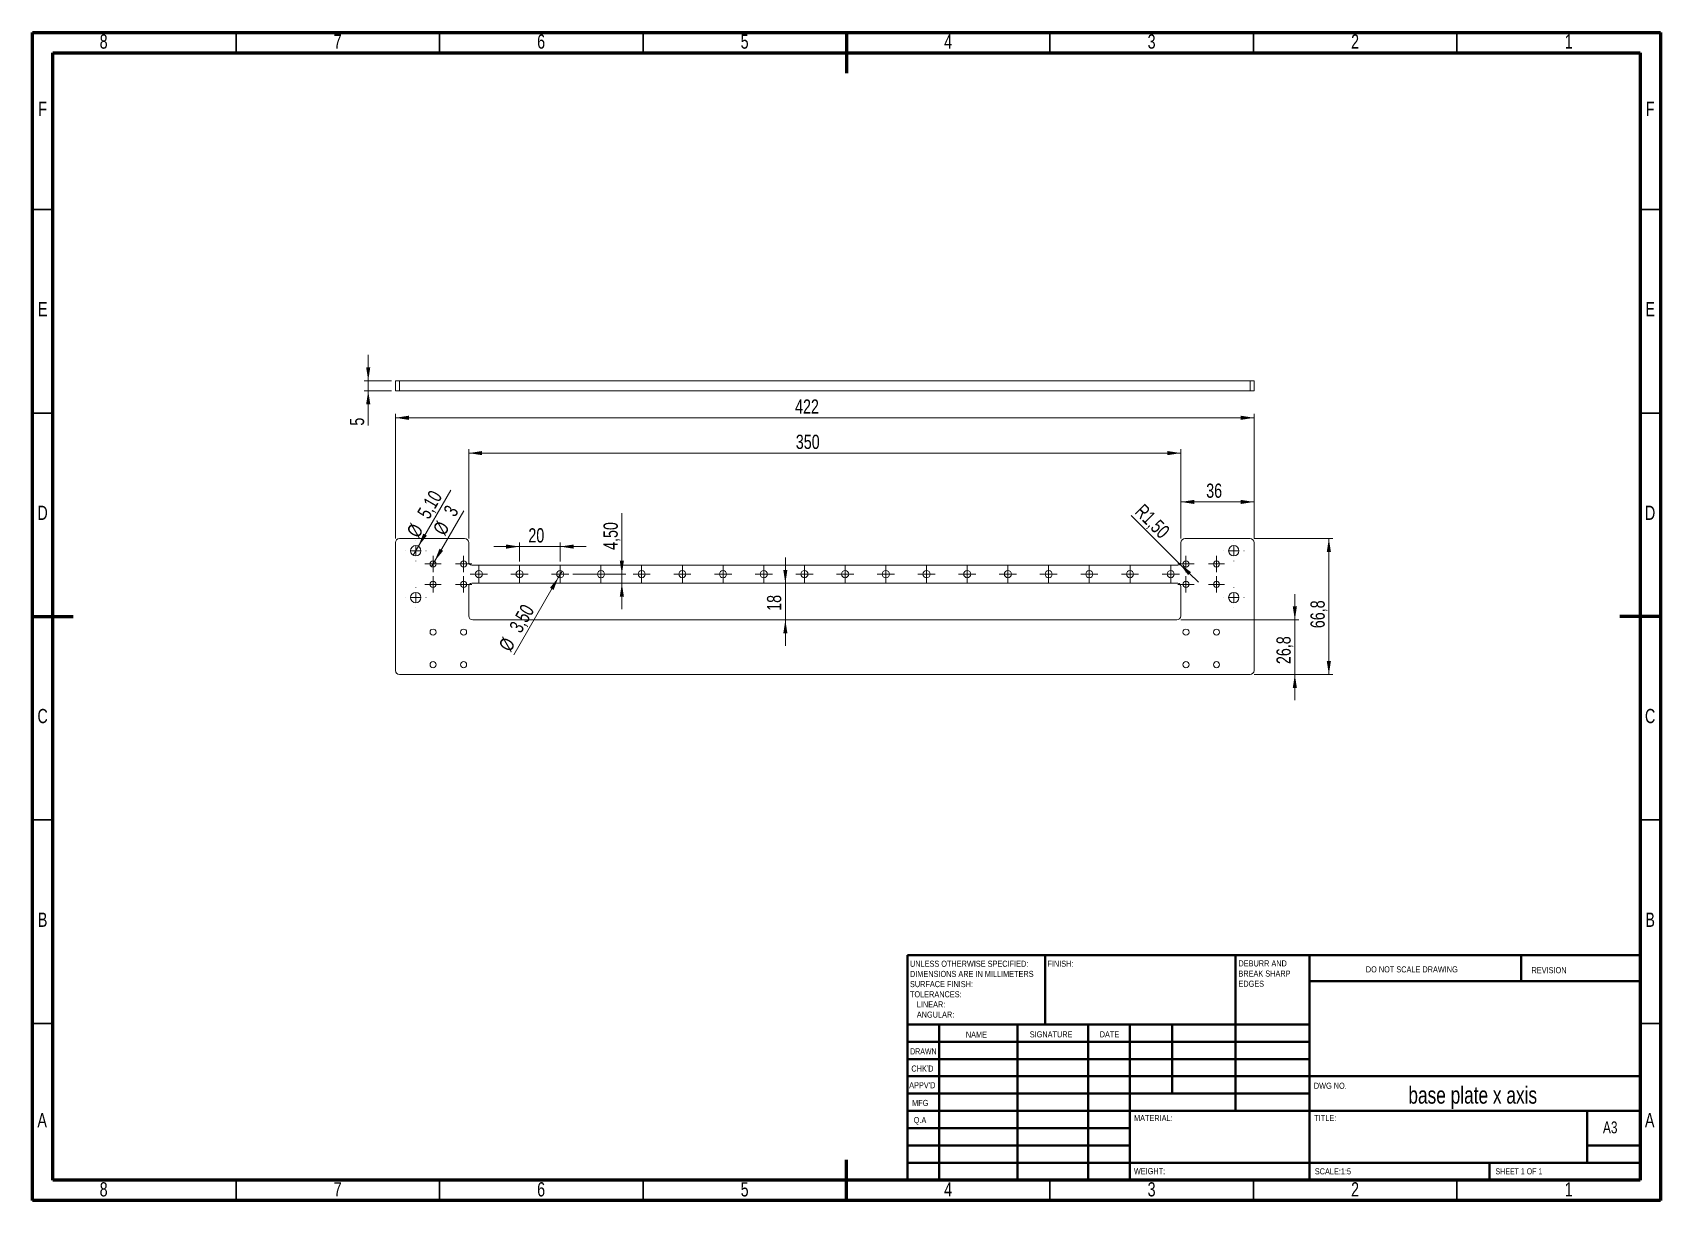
# Model space of a CAD drawing. Header units: millimetres. Extents: x 15 to 415, y 5 to 292.
import ezdxf

# ---------------------------------------------------------------- set-up
doc = ezdxf.new("R2010")
doc.units = ezdxf.units.MM
doc.styles.add('SLDTEXTSTYLE0', font='TXT', dxfattribs={"width": 0.75})
doc.styles.add('SLDTEXTSTYLE1', font='TXT', dxfattribs={"width": 0.686449})
doc.styles.add('SLDTEXTSTYLE2', font='TXT', dxfattribs={"width": 0.6875})
doc.dimstyles.new('SLDDIMSTYLE0', dxfattribs={"dimtxt": 3.5, "dimasz": 3.302, "dimexe": 0, "dimexo": 0.0625, "dimgap": 0.875, "dimtad": 1, "dimlfac": 2, "dimrnd": 1e-09, "dimzin": 12, "dimdsep": 46, "dimtxsty": 'SLDTEXTSTYLE0', "dimsah": 1, "dimcen": 0.09, "dimadec": 0, "dimazin": 3, "dimtfac": 1, "dimtofl": 0, "dimtmove": 0, "dimatfit": 3, "dimfxl": 1, "dimfrac": 2, "dimtolj": 1, "dimtzin": 12, "dimarcsym": 0})
doc.dimstyles.new('SLDDIMSTYLE1', dxfattribs={"dimtxt": 3.5, "dimasz": 3.302, "dimexe": 0, "dimexo": 0.0625, "dimgap": 0.875, "dimtad": 1, "dimlfac": 2, "dimrnd": 1e-09, "dimzin": 12, "dimdsep": 46, "dimtxsty": 'SLDTEXTSTYLE0', "dimsah": 1, "dimcen": 0.09, "dimadec": 0, "dimazin": 3, "dimtfac": 1, "dimtmove": 0, "dimatfit": 0, "dimfxl": 1, "dimfrac": 2, "dimtolj": 1, "dimtzin": 12, "dimarcsym": 0})
doc.dimstyles.new('SLDDIMSTYLE2', dxfattribs={"dimtxt": 3.5, "dimasz": 3.302, "dimexe": 0, "dimexo": 0.0625, "dimgap": 0.875, "dimtad": 1, "dimlfac": 2, "dimrnd": 1e-09, "dimzin": 12, "dimdsep": 46, "dimtxsty": 'SLDTEXTSTYLE0', "dimblk1": 'NONE', "dimsah": 1, "dimcen": 0, "dimadec": 0, "dimazin": 3, "dimtfac": 1, "dimtmove": 0, "dimatfit": 3, "dimldrblk": 'NONE', "dimfxl": 1, "dimfrac": 2, "dimtolj": 1, "dimtzin": 12, "dimarcsym": 0})
doc.dimstyles.new('SLDDIMSTYLE3', dxfattribs={"dimtxt": 3.5, "dimasz": 3.302, "dimexe": 0, "dimexo": 0.0625, "dimgap": 0.875, "dimtad": 1, "dimlfac": 2, "dimrnd": 1e-09, "dimzin": 12, "dimdsep": 46, "dimtxsty": 'SLDTEXTSTYLE0', "dimsah": 1, "dimcen": 0, "dimadec": 0, "dimazin": 3, "dimtfac": 1, "dimtofl": 0, "dimtmove": 1, "dimatfit": 3, "dimfxl": 1, "dimfrac": 2, "dimtolj": 1, "dimtzin": 12, "dimarcsym": 0})
doc.dimstyles.new('SLDDIMSTYLE4', dxfattribs={"dimtxt": 3.5, "dimasz": 3.302, "dimexe": 0, "dimexo": 0.0625, "dimgap": 0.875, "dimtad": 1, "dimdec": 1, "dimlfac": 2, "dimrnd": 1e-09, "dimzin": 12, "dimdsep": 46, "dimtxsty": 'SLDTEXTSTYLE0', "dimsah": 1, "dimcen": 0.09, "dimadec": 0, "dimazin": 3, "dimtfac": 1, "dimtofl": 0, "dimtmove": 0, "dimatfit": 3, "dimfxl": 1, "dimfrac": 2, "dimtolj": 1, "dimtzin": 12, "dimarcsym": 0})
doc.dimstyles.new('SLDDIMSTYLE5', dxfattribs={"dimtxt": 3.5, "dimasz": 3.302, "dimexe": 0, "dimexo": 0.0625, "dimgap": 0.875, "dimtad": 1, "dimdec": 1, "dimlfac": 2, "dimrnd": 1e-09, "dimzin": 12, "dimdsep": 46, "dimtxsty": 'SLDTEXTSTYLE0', "dimsah": 1, "dimcen": 0.09, "dimadec": 0, "dimazin": 3, "dimtfac": 1, "dimtmove": 0, "dimatfit": 0, "dimfxl": 1, "dimfrac": 2, "dimtolj": 1, "dimtzin": 12, "dimarcsym": 0})

# ---------------------------------------------------------------- blocks, each defined once
blk = doc.blocks.new('SW_NOTE_0')
at = {"color": 0, "linetype": 'Continuous', "lineweight": 0, "char_height": 1.5, "attachment_point": 1, "style": 'SLDTEXTSTYLE0'}
for s, insert in [('UNLESS OTHERWISE SPECIFIED:', (0, 1.93)), ('SURFACE FINISH:', (0, -3.07)), ('DIMENSIONS ARE IN MILLIMETERS', (0, -0.57)), ('TOLERANCES:', (0, -5.57)), ('ANGULAR:', (1.69, -10.57)), ('LINEAR:', (1.69, -8.07))]:
    blk.add_mtext(s, dxfattribs=dict(at, insert=insert))
blk = doc.blocks.new('SW_NOTE_1')
at = {"color": 0, "linetype": 'Continuous', "lineweight": 0, "char_height": 1.5, "attachment_point": 1, "style": 'SLDTEXTSTYLE0'}
for s, insert in [('DEBURR AND', (0, 1.93)), ('BREAK SHARP', (0, -0.57)), ('EDGES', (0, -3.07))]:
    blk.add_mtext(s, dxfattribs=dict(at, insert=insert))
blk = doc.blocks.new('_D')
at = {"color": 7, "linetype": 'Continuous', "lineweight": 0}
for p, q in [((104.16, 167.65), (104.16, 198.33)), ((104.16, 197.33), (315.16, 197.33)), ((315.16, 167.65), (315.16, 198.33))]:
    blk.add_line(p, q, dxfattribs=at)
for points in [[(104.16, 197.33), (107.47, 196.82), (107.47, 197.84)], [(315.16, 197.33), (311.86, 197.84), (311.86, 196.82)]]:
    blk.add_solid(points, dxfattribs=at)
at = {"color": 7, "linetype": 'Continuous', "lineweight": 0, "insert": (202.36, 201.84), "char_height": 3.5, "attachment_point": 1, "style": 'SLDTEXTSTYLE0'}
blk.add_mtext('422', dxfattribs=at)
blk = doc.blocks.new('_D_1')
at = {"color": 7, "linetype": 'Continuous', "lineweight": 0}
for p, q in [((122.16, 167.65), (122.16, 189.65)), ((122.16, 188.65), (297.16, 188.65)), ((297.16, 167.65), (297.16, 189.65))]:
    blk.add_line(p, q, dxfattribs=at)
for points in [[(122.16, 188.65), (125.47, 188.15), (125.47, 189.16)], [(297.16, 188.65), (293.86, 189.16), (293.86, 188.15)]]:
    blk.add_solid(points, dxfattribs=at)
at = {"color": 7, "linetype": 'Continuous', "lineweight": 0, "insert": (202.55, 193.17), "char_height": 3.5, "attachment_point": 1, "style": 'SLDTEXTSTYLE0'}
blk.add_mtext('350', dxfattribs=at)
blk = doc.blocks.new('_D_2')
at = {"color": 7, "linetype": 'Continuous', "lineweight": 0}
for p, q in [((134.66, 165.68), (128.31, 165.68)), ((134.66, 162.02), (134.66, 166.68)), ((134.66, 165.68), (144.66, 165.68)), ((144.66, 162.03), (144.66, 166.68)), ((144.66, 165.68), (151.01, 165.68))]:
    blk.add_line(p, q, dxfattribs=at)
for points in [[(134.66, 165.68), (131.36, 166.19), (131.36, 165.17)], [(144.66, 165.68), (147.97, 165.17), (147.97, 166.19)]]:
    blk.add_solid(points, dxfattribs=at)
at = {"color": 7, "linetype": 'Continuous', "lineweight": 0, "insert": (136.83, 170.19), "char_height": 3.5, "attachment_point": 1, "style": 'SLDTEXTSTYLE0'}
blk.add_mtext('20', dxfattribs=at)
blk = doc.blocks.new('_D_3')
at = {"color": 7, "linetype": 'Continuous', "lineweight": 0}
for p, q in [((159.8, 158.9), (159.8, 173.91)), ((147.79, 158.9), (160.8, 158.9)), ((159.8, 158.9), (159.8, 156.65)), ((159.8, 156.65), (159.8, 150.3))]:
    blk.add_line(p, q, dxfattribs=at)
for points in [[(159.8, 158.9), (160.31, 162.21), (159.29, 162.21)], [(159.8, 156.65), (159.29, 153.35), (160.31, 153.35)]]:
    blk.add_solid(points, dxfattribs=at)
at = {"color": 7, "linetype": 'Continuous', "lineweight": 0, "insert": (155.29, 164.86), "char_height": 3.5, "attachment_point": 1, "rotation": 90, "style": 'SLDTEXTSTYLE0'}
blk.add_mtext('4,50', dxfattribs=at)
blk = doc.blocks.new('_D_4')
at = {"color": 7, "linetype": 'Continuous', "lineweight": 0}
for q in [(117.75, 179.52), (108.53, 163.55)]:
    blk.add_line((109.8, 165.76), q, dxfattribs=at)
blk.add_solid([(109.8, 165.76), (111.89, 168.36), (111.01, 168.87)], dxfattribs=at)
at = {"color": 7, "linetype": 'Continuous', "lineweight": 0, "char_height": 3.5, "attachment_point": 1, "rotation": 60, "style": 'SLDTEXTSTYLE0'}
for s, insert in [('5,10', (109.35, 173.92)), ('%%c', (106.76, 169.32))]:
    blk.add_mtext(s, dxfattribs=dict(at, insert=insert))
blk = doc.blocks.new('_NONE')
blk = doc.blocks.new('_D_5')
at = {"color": 7, "linetype": 'Continuous', "lineweight": 0}
for q in [(120.97, 174.5), (113.04, 160.76)]:
    blk.add_line((113.79, 162.05), q, dxfattribs=at)
blk.add_solid([(113.79, 162.05), (115.88, 164.66), (115, 165.17)], dxfattribs=at)
at = {"color": 7, "linetype": 'Continuous', "lineweight": 0, "char_height": 3.5, "attachment_point": 1, "rotation": 60, "style": 'SLDTEXTSTYLE0'}
for s, insert in [('%%c', (113.2, 169.9)), ('3', (115.8, 174.5))]:
    blk.add_mtext(s, dxfattribs=dict(at, insert=insert))
blk = doc.blocks.new('_D_6')
at = {"color": 7, "linetype": 'Continuous', "lineweight": 0}
for q in [(133.23, 139.11), (145.1, 159.66)]:
    blk.add_line((144.23, 158.15), q, dxfattribs=at)
blk.add_solid([(144.23, 158.15), (142.14, 155.54), (143.02, 155.03)], dxfattribs=at)
at = {"color": 7, "linetype": 'Continuous', "lineweight": 0, "char_height": 3.5, "attachment_point": 1, "rotation": 60, "style": 'SLDTEXTSTYLE0'}
for s, insert in [('3,50', (131.96, 145.94)), ('%%c', (129.36, 141.34))]:
    blk.add_mtext(s, dxfattribs=dict(at, insert=insert))
blk = doc.blocks.new('_D_7')
at = {"color": 7, "linetype": 'Continuous', "lineweight": 0}
for q in [(284.91, 173.28), (301.46, 156.91)]:
    blk.add_line((296.94, 161.37), q, dxfattribs=at)
blk.add_solid([(296.94, 161.37), (298.93, 158.69), (299.65, 159.41)], dxfattribs=at)
at = {"color": 7, "linetype": 'Continuous', "lineweight": 0, "insert": (288.1, 176.47), "char_height": 3.5, "attachment_point": 1, "rotation": 315, "style": 'SLDTEXTSTYLE0'}
blk.add_mtext('R1,50', dxfattribs=at)
blk = doc.blocks.new('_D_8')
at = {"color": 7, "linetype": 'Continuous', "lineweight": 0}
for p, q in [((297.16, 167.65), (297.16, 177.65)), ((297.16, 176.65), (315.16, 176.65)), ((315.16, 167.65), (315.16, 177.65))]:
    blk.add_line(p, q, dxfattribs=at)
for points in [[(297.16, 176.65), (300.47, 176.15), (300.47, 177.16)], [(315.16, 176.65), (311.86, 177.16), (311.86, 176.15)]]:
    blk.add_solid(points, dxfattribs=at)
at = {"color": 7, "linetype": 'Continuous', "lineweight": 0, "insert": (303.39, 181.17), "char_height": 3.5, "attachment_point": 1, "style": 'SLDTEXTSTYLE0'}
blk.add_mtext('36', dxfattribs=at)
blk = doc.blocks.new('_D_9')
at = {"color": 7, "linetype": 'Continuous', "lineweight": 0}
for p, q in [((315.16, 167.65), (334.52, 167.65)), ((333.52, 167.65), (333.52, 134.25)), ((315.16, 134.25), (334.52, 134.25))]:
    blk.add_line(p, q, dxfattribs=at)
for points in [[(333.52, 167.65), (333.01, 164.35), (334.03, 164.35)], [(333.52, 134.25), (334.03, 137.55), (333.01, 137.55)]]:
    blk.add_solid(points, dxfattribs=at)
at = {"color": 7, "linetype": 'Continuous', "lineweight": 0, "insert": (329.01, 145.63), "char_height": 3.5, "attachment_point": 1, "rotation": 90, "style": 'SLDTEXTSTYLE0'}
blk.add_mtext('66,8', dxfattribs=at)
blk = doc.blocks.new('_D_10')
at = {"color": 7, "linetype": 'Continuous', "lineweight": 0}
for p, q in [((325.16, 147.65), (325.16, 154)), ((297.15, 147.65), (326.16, 147.65)), ((325.16, 147.65), (325.16, 134.25)), ((315.16, 134.25), (326.16, 134.25)), ((325.16, 134.25), (325.16, 127.9))]:
    blk.add_line(p, q, dxfattribs=at)
for points in [[(325.16, 147.65), (325.67, 150.96), (324.66, 150.96)], [(325.16, 134.25), (324.66, 130.95), (325.67, 130.95)]]:
    blk.add_solid(points, dxfattribs=at)
at = {"color": 7, "linetype": 'Continuous', "lineweight": 0, "insert": (320.65, 136.81), "char_height": 3.5, "attachment_point": 1, "rotation": 90, "style": 'SLDTEXTSTYLE0'}
blk.add_mtext('26,8', dxfattribs=at)
blk = doc.blocks.new('_D_11')
at = {"color": 7, "linetype": 'Continuous', "lineweight": 0}
for p, q in [((199.98, 156.65), (199.98, 163)), ((199.98, 156.65), (199.98, 147.65)), ((199.98, 147.65), (199.98, 141.3))]:
    blk.add_line(p, q, dxfattribs=at)
for points in [[(199.98, 156.65), (200.48, 159.96), (199.47, 159.96)], [(199.98, 147.65), (199.47, 144.35), (200.48, 144.35)]]:
    blk.add_solid(points, dxfattribs=at)
at = {"color": 7, "linetype": 'Continuous', "lineweight": 0, "insert": (195.46, 149.9), "char_height": 3.5, "attachment_point": 1, "rotation": 90, "style": 'SLDTEXTSTYLE0'}
blk.add_mtext('18', dxfattribs=at)
blk = doc.blocks.new('SW_CENTERMARKSYMBOL_0')
at = {"color": 0, "linetype": 'Continuous', "lineweight": 0}
for p, q in [((-2.5, 0), (-2.525, 0)), ((0, 0), (-1.25, 0)), ((0, 2.5), (0, 2.525)), ((0, 0), (0, 1.25)), ((0, 0), (0, -1.25)), ((0, 0), (1.25, 0)), ((2.5, 0), (2.525, 0)), ((0, -2.5), (0, -2.525))]:
    blk.add_line(p, q, dxfattribs=at)
blk = doc.blocks.new('SW_CENTERMARKSYMBOL_1')
at = {"color": 0, "linetype": 'Continuous', "lineweight": 0}
for p, q in [((-2.5, 0), (-2.525, 0)), ((0, 0), (-1.25, 0)), ((0, 2.5), (0, 2.525)), ((0, 0), (0, 1.25)), ((0, 0), (0, -1.25)), ((0, 0), (1.25, 0)), ((2.5, 0), (2.525, 0)), ((0, -2.5), (0, -2.525))]:
    blk.add_line(p, q, dxfattribs=at)
blk = doc.blocks.new('SW_CENTERMARKSYMBOL_2')
at = {"color": 0, "linetype": 'Continuous', "lineweight": 0}
for p, q in [((-1.25, 0), (-2.125, 0)), ((0, 0), (-1.25, 0)), ((0, 1.25), (0, 2.125)), ((0, 0), (0, 1.25)), ((0, 0), (0, -1.25)), ((0, 0), (1.25, 0)), ((1.25, 0), (2.125, 0)), ((0, -1.25), (0, -2.125))]:
    blk.add_line(p, q, dxfattribs=at)
blk = doc.blocks.new('SW_CENTERMARKSYMBOL_3')
at = {"color": 0, "linetype": 'Continuous', "lineweight": 0}
for p, q in [((-1.25, 0), (-2.12, 0)), ((0, 0), (-1.25, 0)), ((0, 1.25), (0, 2.12)), ((0, 0), (0, 1.25)), ((0, 0), (0, -1.25)), ((0, 0), (1.25, 0)), ((1.25, 0), (2.12, 0)), ((0, -1.25), (0, -2.12))]:
    blk.add_line(p, q, dxfattribs=at)
blk = doc.blocks.new('SW_CENTERMARKSYMBOL_4')
at = {"color": 0, "linetype": 'Continuous', "lineweight": 0}
for p, q in [((-1.25, 0), (-2, 0)), ((0, 0), (-1.25, 0)), ((0, 1.25), (0, 2)), ((0, 0), (0, 1.25)), ((0, 0), (0, -1.25)), ((0, 0), (1.25, 0)), ((1.25, 0), (2, 0)), ((0, -1.25), (0, -2))]:
    blk.add_line(p, q, dxfattribs=at)
blk = doc.blocks.new('SW_CENTERMARKSYMBOL_5')
at = {"color": 0, "linetype": 'Continuous', "lineweight": 0}
for p, q in [((-1.25, 0), (-2, 0)), ((0, 0), (-1.25, 0)), ((0, 1.25), (0, 2)), ((0, 0), (0, 1.25)), ((0, 0), (0, -1.25)), ((0, 0), (1.25, 0)), ((1.25, 0), (2, 0)), ((0, -1.25), (0, -2))]:
    blk.add_line(p, q, dxfattribs=at)
blk = doc.blocks.new('SW_CENTERMARKSYMBOL_6')
at = {"color": 0, "linetype": 'Continuous', "lineweight": 0}
for p, q in [((-1.25, 0), (-2, 0)), ((0, 0), (-1.25, 0)), ((0, 1.25), (0, 2)), ((0, 0), (0, 1.25)), ((0, 0), (0, -1.25)), ((0, 0), (1.25, 0)), ((1.25, 0), (2, 0)), ((0, -1.25), (0, -2))]:
    blk.add_line(p, q, dxfattribs=at)
blk = doc.blocks.new('SW_CENTERMARKSYMBOL_7')
at = {"color": 0, "linetype": 'Continuous', "lineweight": 0}
for p, q in [((-1.25, 0), (-2, 0)), ((0, 0), (-1.25, 0)), ((0, 1.25), (0, 2)), ((0, 0), (0, 1.25)), ((0, 0), (0, -1.25)), ((0, 0), (1.25, 0)), ((1.25, 0), (2, 0)), ((0, -1.25), (0, -2))]:
    blk.add_line(p, q, dxfattribs=at)
blk = doc.blocks.new('SW_CENTERMARKSYMBOL_8')
at = {"color": 0, "linetype": 'Continuous', "lineweight": 0}
for p, q in [((-1.25, 0), (-2.12, 0)), ((0, 0), (-1.25, 0)), ((0, 1.25), (0, 2.12)), ((0, 0), (0, 1.25)), ((0, 0), (0, -1.25)), ((0, 0), (1.25, 0)), ((1.25, 0), (2.12, 0)), ((0, -1.25), (0, -2.12))]:
    blk.add_line(p, q, dxfattribs=at)
blk = doc.blocks.new('SW_CENTERMARKSYMBOL_9')
at = {"color": 0, "linetype": 'Continuous', "lineweight": 0}
for p, q in [((-1.25, 0), (-2.125, 0)), ((0, 0), (-1.25, 0)), ((0, 1.25), (0, 2.125)), ((0, 0), (0, 1.25)), ((0, 0), (0, -1.25)), ((0, 0), (1.25, 0)), ((1.25, 0), (2.125, 0)), ((0, -1.25), (0, -2.125))]:
    blk.add_line(p, q, dxfattribs=at)
blk = doc.blocks.new('SW_CENTERMARKSYMBOL_10')
at = {"color": 0, "linetype": 'Continuous', "lineweight": 0}
for p, q in [((-1.25, 0), (-2.12, 0)), ((0, 0), (-1.25, 0)), ((0, 1.25), (0, 2.12)), ((0, 0), (0, 1.25)), ((0, 0), (0, -1.25)), ((0, 0), (1.25, 0)), ((1.25, 0), (2.12, 0)), ((0, -1.25), (0, -2.12))]:
    blk.add_line(p, q, dxfattribs=at)
blk = doc.blocks.new('SW_CENTERMARKSYMBOL_11')
at = {"color": 0, "linetype": 'Continuous', "lineweight": 0}
for p, q in [((-1.25, 0), (-2.125, 0)), ((0, 0), (-1.25, 0)), ((0, 1.25), (0, 2.125)), ((0, 0), (0, 1.25)), ((0, 0), (0, -1.25)), ((0, 0), (1.25, 0)), ((1.25, 0), (2.125, 0)), ((0, -1.25), (0, -2.125))]:
    blk.add_line(p, q, dxfattribs=at)
blk = doc.blocks.new('SW_CENTERMARKSYMBOL_12')
at = {"color": 0, "linetype": 'Continuous', "lineweight": 0}
for p, q in [((-1.25, 0), (-2.125, 0)), ((0, 0), (-1.25, 0)), ((0, 1.25), (0, 2.125)), ((0, 0), (0, 1.25)), ((0, 0), (0, -1.25)), ((0, 0), (1.25, 0)), ((1.25, 0), (2.125, 0)), ((0, -1.25), (0, -2.125))]:
    blk.add_line(p, q, dxfattribs=at)
blk = doc.blocks.new('SW_CENTERMARKSYMBOL_13')
at = {"color": 0, "linetype": 'Continuous', "lineweight": 0}
for p, q in [((-1.25, 0), (-2.12, 0)), ((0, 0), (-1.25, 0)), ((0, 1.25), (0, 2.12)), ((0, 0), (0, 1.25)), ((0, 0), (0, -1.25)), ((0, 0), (1.25, 0)), ((1.25, 0), (2.12, 0)), ((0, -1.25), (0, -2.12))]:
    blk.add_line(p, q, dxfattribs=at)
blk = doc.blocks.new('SW_CENTERMARKSYMBOL_14')
at = {"color": 0, "linetype": 'Continuous', "lineweight": 0}
for p, q in [((-1.25, 0), (-2.12, 0)), ((0, 0), (-1.25, 0)), ((0, 1.25), (0, 2.12)), ((0, 0), (0, 1.25)), ((0, 0), (0, -1.25)), ((0, 0), (1.25, 0)), ((1.25, 0), (2.12, 0)), ((0, -1.25), (0, -2.12))]:
    blk.add_line(p, q, dxfattribs=at)
blk = doc.blocks.new('SW_CENTERMARKSYMBOL_15')
at = {"color": 0, "linetype": 'Continuous', "lineweight": 0}
for p, q in [((-2.5, 0), (-2.525, 0)), ((0, 0), (-1.25, 0)), ((0, 2.5), (0, 2.525)), ((0, 0), (0, 1.25)), ((0, 0), (0, -1.25)), ((0, 0), (1.25, 0)), ((2.5, 0), (2.525, 0)), ((0, -2.5), (0, -2.525))]:
    blk.add_line(p, q, dxfattribs=at)
blk = doc.blocks.new('SW_CENTERMARKSYMBOL_16')
at = {"color": 0, "linetype": 'Continuous', "lineweight": 0}
for p, q in [((-2.5, 0), (-2.525, 0)), ((0, 0), (-1.25, 0)), ((0, 2.5), (0, 2.525)), ((0, 0), (0, 1.25)), ((0, 0), (0, -1.25)), ((0, 0), (1.25, 0)), ((2.5, 0), (2.525, 0)), ((0, -2.5), (0, -2.525))]:
    blk.add_line(p, q, dxfattribs=at)
blk = doc.blocks.new('SW_CENTERMARKSYMBOL_17')
at = {"color": 0, "linetype": 'Continuous', "lineweight": 0}
for p, q in [((-1.25, 0), (-2.125, 0)), ((0, 0), (-1.25, 0)), ((0, 1.25), (0, 2.125)), ((0, 0), (0, 1.25)), ((0, 0), (0, -1.25)), ((0, 0), (1.25, 0)), ((1.25, 0), (2.125, 0)), ((0, -1.25), (0, -2.125))]:
    blk.add_line(p, q, dxfattribs=at)
blk = doc.blocks.new('SW_CENTERMARKSYMBOL_18')
at = {"color": 0, "linetype": 'Continuous', "lineweight": 0}
for p, q in [((-1.25, 0), (-2.12, 0)), ((0, 0), (-1.25, 0)), ((0, 1.25), (0, 2.12)), ((0, 0), (0, 1.25)), ((0, 0), (0, -1.25)), ((0, 0), (1.25, 0)), ((1.25, 0), (2.12, 0)), ((0, -1.25), (0, -2.12))]:
    blk.add_line(p, q, dxfattribs=at)
blk = doc.blocks.new('SW_CENTERMARKSYMBOL_19')
at = {"color": 0, "linetype": 'Continuous', "lineweight": 0}
for p, q in [((-1.25, 0), (-2, 0)), ((0, 0), (-1.25, 0)), ((0, 1.25), (0, 2)), ((0, 0), (0, 1.25)), ((0, 0), (0, -1.25)), ((0, 0), (1.25, 0)), ((1.25, 0), (2, 0)), ((0, -1.25), (0, -2))]:
    blk.add_line(p, q, dxfattribs=at)
blk = doc.blocks.new('SW_CENTERMARKSYMBOL_20')
at = {"color": 0, "linetype": 'Continuous', "lineweight": 0}
for p, q in [((-1.25, 0), (-2, 0)), ((0, 0), (-1.25, 0)), ((0, 1.25), (0, 2)), ((0, 0), (0, 1.25)), ((0, 0), (0, -1.25)), ((0, 0), (1.25, 0)), ((1.25, 0), (2, 0)), ((0, -1.25), (0, -2))]:
    blk.add_line(p, q, dxfattribs=at)
blk = doc.blocks.new('SW_CENTERMARKSYMBOL_21')
at = {"color": 0, "linetype": 'Continuous', "lineweight": 0}
for p, q in [((-1.25, 0), (-2, 0)), ((0, 0), (-1.25, 0)), ((0, 1.25), (0, 2)), ((0, 0), (0, 1.25)), ((0, 0), (0, -1.25)), ((0, 0), (1.25, 0)), ((1.25, 0), (2, 0)), ((0, -1.25), (0, -2))]:
    blk.add_line(p, q, dxfattribs=at)
blk = doc.blocks.new('SW_CENTERMARKSYMBOL_22')
at = {"color": 0, "linetype": 'Continuous', "lineweight": 0}
for p, q in [((-1.25, 0), (-2, 0)), ((0, 0), (-1.25, 0)), ((0, 1.25), (0, 2)), ((0, 0), (0, 1.25)), ((0, 0), (0, -1.25)), ((0, 0), (1.25, 0)), ((1.25, 0), (2, 0)), ((0, -1.25), (0, -2))]:
    blk.add_line(p, q, dxfattribs=at)
blk = doc.blocks.new('SW_CENTERMARKSYMBOL_23')
at = {"color": 0, "linetype": 'Continuous', "lineweight": 0}
for p, q in [((-1.25, 0), (-2.12, 0)), ((0, 0), (-1.25, 0)), ((0, 1.25), (0, 2.12)), ((0, 0), (0, 1.25)), ((0, 0), (0, -1.25)), ((0, 0), (1.25, 0)), ((1.25, 0), (2.12, 0)), ((0, -1.25), (0, -2.12))]:
    blk.add_line(p, q, dxfattribs=at)
blk = doc.blocks.new('SW_CENTERMARKSYMBOL_24')
at = {"color": 0, "linetype": 'Continuous', "lineweight": 0}
for p, q in [((-1.25, 0), (-2.125, 0)), ((0, 0), (-1.25, 0)), ((0, 1.25), (0, 2.125)), ((0, 0), (0, 1.25)), ((0, 0), (0, -1.25)), ((0, 0), (1.25, 0)), ((1.25, 0), (2.125, 0)), ((0, -1.25), (0, -2.125))]:
    blk.add_line(p, q, dxfattribs=at)
blk = doc.blocks.new('SW_CENTERMARKSYMBOL_25')
at = {"color": 0, "linetype": 'Continuous', "lineweight": 0}
for p, q in [((-1.25, 0), (-2.12, 0)), ((0, 0), (-1.25, 0)), ((0, 1.25), (0, 2.12)), ((0, 0), (0, 1.25)), ((0, 0), (0, -1.25)), ((0, 0), (1.25, 0)), ((1.25, 0), (2.12, 0)), ((0, -1.25), (0, -2.12))]:
    blk.add_line(p, q, dxfattribs=at)
blk = doc.blocks.new('SW_CENTERMARKSYMBOL_26')
at = {"color": 0, "linetype": 'Continuous', "lineweight": 0}
for p, q in [((-1.25, 0), (-2.125, 0)), ((0, 0), (-1.25, 0)), ((0, 1.25), (0, 2.125)), ((0, 0), (0, 1.25)), ((0, 0), (0, -1.25)), ((0, 0), (1.25, 0)), ((1.25, 0), (2.125, 0)), ((0, -1.25), (0, -2.125))]:
    blk.add_line(p, q, dxfattribs=at)
blk = doc.blocks.new('SW_CENTERMARKSYMBOL_27')
at = {"color": 0, "linetype": 'Continuous', "lineweight": 0}
for p, q in [((-1.25, 0), (-2.125, 0)), ((0, 0), (-1.25, 0)), ((0, 1.25), (0, 2.125)), ((0, 0), (0, 1.25)), ((0, 0), (0, -1.25)), ((0, 0), (1.25, 0)), ((1.25, 0), (2.125, 0)), ((0, -1.25), (0, -2.125))]:
    blk.add_line(p, q, dxfattribs=at)
blk = doc.blocks.new('SW_CENTERMARKSYMBOL_28')
at = {"color": 0, "linetype": 'Continuous', "lineweight": 0}
for p, q in [((-1.25, 0), (-2.12, 0)), ((0, 0), (-1.25, 0)), ((0, 1.25), (0, 2.12)), ((0, 0), (0, 1.25)), ((0, 0), (0, -1.25)), ((0, 0), (1.25, 0)), ((1.25, 0), (2.12, 0)), ((0, -1.25), (0, -2.12))]:
    blk.add_line(p, q, dxfattribs=at)
blk = doc.blocks.new('SW_CENTERMARKSYMBOL_29')
at = {"color": 0, "linetype": 'Continuous', "lineweight": 0}
for p, q in [((-1.25, 0), (-2.12, 0)), ((0, 0), (-1.25, 0)), ((0, 1.25), (0, 2.12)), ((0, 0), (0, 1.25)), ((0, 0), (0, -1.25)), ((0, 0), (1.25, 0)), ((1.25, 0), (2.12, 0)), ((0, -1.25), (0, -2.12))]:
    blk.add_line(p, q, dxfattribs=at)
blk = doc.blocks.new('_D_12')
at = {"color": 7, "linetype": 'Continuous', "lineweight": 0}
for p, q in [((97.48, 206.45), (97.48, 212.8)), ((103.16, 206.45), (96.48, 206.45)), ((97.48, 203.95), (97.48, 206.45)), ((103.16, 203.95), (96.48, 203.95)), ((97.48, 203.95), (97.48, 195.4))]:
    blk.add_line(p, q, dxfattribs=at)
for points in [[(97.48, 206.45), (97.99, 209.75), (96.97, 209.75)], [(97.48, 203.95), (96.97, 200.64), (97.99, 200.64)]]:
    blk.add_solid(points, dxfattribs=at)
at = {"color": 7, "linetype": 'Continuous', "lineweight": 0, "insert": (92.97, 195.4), "char_height": 3.5, "attachment_point": 1, "rotation": 90, "style": 'SLDTEXTSTYLE0'}
blk.add_mtext('5', dxfattribs=at)

msp = doc.modelspace()

# ---------------------------------------------------------------- linework, layer by layer
at = {"color": 7, "linetype": 'Continuous', "lineweight": 60}
for p, q in [((15, 292), (415, 292)), ((15, 5), (15, 292)), ((215, 292), (215, 282)), ((415, 292), (415, 5)), ((20, 287), (410, 287)), ((20, 10), (20, 287)), ((410, 287), (410, 10)), ((15, 148.5), (25, 148.5)), ((415, 148.5), (405, 148.5)), ((410, 65.25), (410, 10)), ((215, 5), (215, 15)), ((410, 10), (20, 10)), ((410, 10), (222.8, 10)), ((415, 5), (15, 5))]:
    msp.add_line(p, q, dxfattribs=at)
at = {"color": 7, "linetype": 'Continuous', "lineweight": 30}
for p, q in [((65, 292), (65, 287)), ((115, 292), (115, 287)), ((165, 292), (165, 287)), ((265, 292), (265, 287)), ((315, 292), (315, 287)), ((365, 292), (365, 287)), ((15, 248.5), (20, 248.5)), ((415, 248.5), (410, 248.5)), ((15, 198.5), (20, 198.5)), ((415, 198.5), (410, 198.5)), ((15, 98.5), (20, 98.5)), ((415, 98.5), (410, 98.5)), ((15, 48.5), (20, 48.5)), ((415, 48.5), (410, 48.5)), ((65, 5), (65, 10)), ((115, 5), (115, 10)), ((165, 5), (165, 10)), ((265, 5), (265, 10)), ((315, 5), (315, 10)), ((365, 5), (365, 10))]:
    msp.add_line(p, q, dxfattribs=at)
at = {"color": 7, "linetype": 'Continuous', "lineweight": 15}
for p, q in [((104.1645, 203.9464), (104.1645, 206.4464)), ((104.1645, 206.4464), (105.1645, 206.4464)), ((105.1645, 206.4464), (105.1645, 203.9464)), ((314.1645, 206.4464), (105.1645, 206.4464)), ((314.1645, 203.9464), (314.1645, 206.4464)), ((314.1645, 206.4464), (315.1645, 206.4464)), ((315.1645, 206.4464), (315.1645, 203.9464)), ((105.1645, 203.9464), (104.1645, 203.9464)), ((314.1645, 203.9464), (105.1645, 203.9464)), ((315.1645, 203.9464), (314.1645, 203.9464)), ((104.1645, 166.6547), (104.1645, 135.2481)), ((121.1645, 167.6547), (105.1645, 167.6547)), ((122.1645, 161.9047), (122.1645, 166.6547)), ((297.1645, 161.9047), (297.1645, 166.6547)), ((298.1645, 167.6547), (314.1645, 167.6547)), ((315.1645, 166.6547), (315.1645, 135.2481)), ((122.9145, 161.1547), (296.4145, 161.1547)), ((296.4145, 156.6547), (122.9145, 156.6547)), ((122.1645, 150.1547), (122.1645, 155.9047)), ((297.1645, 150.1547), (297.1645, 155.9047)), ((122.1645, 150.1547), (122.1817, 148.6433)), ((297.1474, 148.6433), (297.1645, 150.1547)), ((123.1816, 147.6547), (296.1474, 147.6547)), ((314.1645, 134.2481), (105.1645, 134.2481))]:
    msp.add_line(p, q, dxfattribs=at)
at = {"color": 7, "linetype": 'Continuous', "lineweight": 40}
for p, q in [((230, 65.25), (410, 65.25)), ((230, 65.25), (230, 10)), ((263.8, 48.25), (263.8, 65.25)), ((310.6, 65.25), (310.6, 27)), ((328.8, 65.25), (328.8, 10)), ((380.8, 58.875), (380.8, 65.25)), ((410, 58.875), (328.8, 58.875)), ((328.8, 48.25), (230, 48.25)), ((237.8, 48.25), (237.8, 10)), ((256.991, 48.25), (256.991, 10)), ((274.3989, 48.25), (274.3989, 10)), ((284.6, 10), (284.6, 48.25)), ((295, 31.25), (295, 48.25)), ((328.8, 44), (230, 44)), ((328.8, 39.75), (230, 39.75)), ((410, 35.5), (230, 35.5)), ((328.8, 31.25), (230, 31.25)), ((284.6, 27), (230, 27)), ((284.6, 27), (410, 27)), ((397, 14.25), (397, 27)), ((284.6, 22.7499), (230, 22.7499)), ((284.6, 18.5), (230, 18.5)), ((410, 18.5), (397, 18.5)), ((230, 14.25), (410, 14.25)), ((373, 10), (373, 14.25))]:
    msp.add_line(p, q, dxfattribs=at)
at = {"color": 7, "linetype": 'Continuous', "lineweight": 15}
for centre, radius in [((109.1645, 164.6547), 1.275), ((310.1645, 164.6547), 1.275), ((113.4145, 161.4047), 0.75), ((120.9145, 161.4047), 0.75), ((298.4145, 161.4047), 0.75), ((305.9145, 161.4047), 0.75), ((113.4145, 156.4047), 0.75), ((120.9145, 156.4047), 0.75), ((124.6645, 158.9047), 0.8699), ((134.6645, 158.9047), 0.8699), ((144.6645, 158.9047), 0.875), ((154.6645, 158.9047), 0.875), ((164.6645, 158.9047), 0.8699), ((174.6645, 158.9047), 0.8699), ((184.6645, 158.9047), 0.875), ((194.6645, 158.9047), 0.875), ((204.6645, 158.9047), 0.8699), ((214.6645, 158.9047), 0.8699), ((224.6645, 158.9047), 0.875), ((234.6645, 158.9047), 0.875), ((244.6645, 158.9047), 0.8699), ((254.6645, 158.9047), 0.8699), ((264.6645, 158.9047), 0.875), ((274.6645, 158.9047), 0.875), ((284.6645, 158.9047), 0.8699), ((294.6645, 158.9047), 0.8699), ((298.4145, 156.4047), 0.75), ((305.9145, 156.4047), 0.75), ((109.1645, 153.1547), 1.275), ((310.1645, 153.1547), 1.275), ((113.4145, 144.6547), 0.75), ((120.9145, 144.6547), 0.75), ((298.4145, 144.6547), 0.75), ((305.9145, 144.6547), 0.75), ((113.4145, 136.6547), 0.75), ((120.9145, 136.6547), 0.75), ((298.4145, 136.6547), 0.75), ((305.9145, 136.6547), 0.75)]:
    msp.add_circle(centre, radius, dxfattribs=at)
for centre, radius, start, end in [((105.1645, 166.6547), 1, 90, 180), ((121.1645, 166.6547), 1, 0, 90), ((298.1645, 166.6547), 1, 90, 180), ((314.1645, 166.6547), 1, 0, 90), ((122.9145, 161.9047), 0.75, 180, 270), ((296.4145, 161.9047), 0.75, 270, 0), ((122.9145, 155.9047), 0.75, 90, 180), ((296.4145, 155.9047), 0.75, 0, 90), ((123.1816, 148.6547), 1, 180.649953, 270), ((296.1474, 148.6547), 1, 270, 359.350047), ((105.1645, 135.2481), 1, 180, 270), ((314.1645, 135.2481), 1, 270, 0)]:
    msp.add_arc(centre, radius, start, end, dxfattribs=at)

# ---------------------------------------------------------------- block references
at = {"color": 7, "linetype": 'Continuous', "lineweight": 0}
for name, p in [('SW_CENTERMARKSYMBOL_16', (109.1645, 164.6547)), ('SW_CENTERMARKSYMBOL_1', (310.1645, 164.6547)), ('SW_CENTERMARKSYMBOL_20', (113.4145, 161.4047)), ('SW_CENTERMARKSYMBOL_21', (120.9145, 161.4047)), ('SW_CENTERMARKSYMBOL_29', (124.6645, 158.9047)), ('SW_CENTERMARKSYMBOL_25', (134.6645, 158.9047)), ('SW_CENTERMARKSYMBOL_26', (144.6645, 158.9047)), ('SW_CENTERMARKSYMBOL_27', (154.6645, 158.9047)), ('SW_CENTERMARKSYMBOL_28', (164.6645, 158.9047)), ('SW_CENTERMARKSYMBOL_23', (174.6645, 158.9047)), ('SW_CENTERMARKSYMBOL_24', (184.6645, 158.9047)), ('SW_CENTERMARKSYMBOL_17', (194.6645, 158.9047)), ('SW_CENTERMARKSYMBOL_18', (204.6645, 158.9047)), ('SW_CENTERMARKSYMBOL_3', (214.6645, 158.9047)), ('SW_CENTERMARKSYMBOL_2', (224.6645, 158.9047)), ('SW_CENTERMARKSYMBOL_9', (234.6645, 158.9047)), ('SW_CENTERMARKSYMBOL_8', (244.6645, 158.9047)), ('SW_CENTERMARKSYMBOL_13', (254.6645, 158.9047)), ('SW_CENTERMARKSYMBOL_12', (264.6645, 158.9047)), ('SW_CENTERMARKSYMBOL_11', (274.6645, 158.9047)), ('SW_CENTERMARKSYMBOL_10', (284.6645, 158.9047)), ('SW_CENTERMARKSYMBOL_14', (294.6645, 158.9047)), ('SW_CENTERMARKSYMBOL_6', (298.4145, 161.4047)), ('SW_CENTERMARKSYMBOL_5', (305.9145, 161.4047)), ('SW_CENTERMARKSYMBOL_19', (113.4145, 156.4047)), ('SW_CENTERMARKSYMBOL_22', (120.9145, 156.4047)), ('SW_CENTERMARKSYMBOL_7', (298.4145, 156.4047)), ('SW_CENTERMARKSYMBOL_4', (305.9145, 156.4047)), ('SW_CENTERMARKSYMBOL_15', (109.1645, 153.1547)), ('SW_CENTERMARKSYMBOL_0', (310.1645, 153.1547)), ('SW_NOTE_1', (311.3092, 62.0695)), ('SW_NOTE_0', (230.5937, 61.9874))]:
    msp.add_blockref(name, p, dxfattribs=at)

# ---------------------------------------------------------------- texts
for s, insert, char_height, attachment_point, style in [('8', (32.4648, 291.5383), 3.5, 2, 'SLDTEXTSTYLE0'), ('7', (89.9648, 291.5383), 3.5, 2, 'SLDTEXTSTYLE0'), ('6', (139.9648, 291.5383), 3.5, 2, 'SLDTEXTSTYLE0'), ('5', (189.9648, 291.5383), 3.5, 2, 'SLDTEXTSTYLE0'), ('4', (239.9648, 291.5383), 3.5, 2, 'SLDTEXTSTYLE0'), ('3', (289.9648, 291.5383), 3.5, 2, 'SLDTEXTSTYLE0'), ('2', (339.9648, 291.5383), 3.5, 2, 'SLDTEXTSTYLE0'), ('1', (392.4648, 291.5383), 3.5, 2, 'SLDTEXTSTYLE0'), ('F', (17.4635, 274.9793), 3.5, 2, 'SLDTEXTSTYLE0'), ('F', (412.4635, 274.9793), 3.5, 2, 'SLDTEXTSTYLE0'), ('E', (17.5061, 225.7883), 3.5, 2, 'SLDTEXTSTYLE0'), ('E', (412.5061, 225.7883), 3.5, 2, 'SLDTEXTSTYLE0'), ('D', (17.4599, 175.7293), 3.5, 2, 'SLDTEXTSTYLE0'), ('D', (412.4599, 175.7293), 3.5, 2, 'SLDTEXTSTYLE0'), ('C', (17.4635, 125.7883), 3.5, 2, 'SLDTEXTSTYLE0'), ('C', (412.4635, 125.7883), 3.5, 2, 'SLDTEXTSTYLE0'), ('B', (17.4733, 75.7293), 3.5, 2, 'SLDTEXTSTYLE0'), ('B', (412.4733, 75.7293), 3.5, 2, 'SLDTEXTSTYLE0'), ('FINISH:', (264.3713, 63.9193), 1.5, 1, 'SLDTEXTSTYLE0'), ('DO NOT SCALE DRAWING', (342.6146, 62.533), 1.5, 1, 'SLDTEXTSTYLE0'), ('REVISION', (383.3276, 62.3349), 1.5, 1, 'SLDTEXTSTYLE0'), ('NAME', (244.3222, 46.5015), 1.5, 1, 'SLDTEXTSTYLE0'), ('SIGNATURE', (260.0336, 46.5618), 1.5, 1, 'SLDTEXTSTYLE0'), ('DATE', (277.2147, 46.5762), 1.5, 1, 'SLDTEXTSTYLE0'), ('DRAWN', (230.6434, 42.3848), 1.5, 1, 'SLDTEXTSTYLE1'), ("CHK'D", (230.9392, 38.1619), 1.5, 1, 'SLDTEXTSTYLE0'), ("APPV'D", (230.4017, 34.0659), 1.5, 1, 'SLDTEXTSTYLE0'), ('DWG NO.', (329.832, 33.93), 1.5, 1, 'SLDTEXTSTYLE0'), ('base plate x axis', (368.8777, 33.019), 4.233333, 2, 'SLDTEXTSTYLE0'), ('MFG', (231.124, 29.7158), 1.5, 1, 'SLDTEXTSTYLE0'), ('A', (17.3602, 26.4793), 3.5, 2, 'SLDTEXTSTYLE0'), ('Q.A', (231.509, 25.5047), 1.5, 1, 'SLDTEXTSTYLE0'), ('MATERIAL:', (285.6459, 25.9861), 1.5, 1, 'SLDTEXTSTYLE0'), ('TITLE:', (329.953, 25.9861), 1.5, 1, 'SLDTEXTSTYLE0'), ('A3', (400.8712, 24.4064), 2.91042, 1, 'SLDTEXTSTYLE0'), ('A', (412.3602, 26.4793), 3.5, 2, 'SLDTEXTSTYLE0'), ('WEIGHT:', (285.6178, 12.9493), 1.4986, 1, 'SLDTEXTSTYLE0'), ('SCALE:1:5', (330.074, 12.9001), 1.5, 1, 'SLDTEXTSTYLE0'), ('SHEET 1 OF 1', (374.4783, 12.9001), 1.5, 1, 'SLDTEXTSTYLE2'), ('8', (32.4648, 9.4793), 3.5, 2, 'SLDTEXTSTYLE0'), ('7', (89.9648, 9.4793), 3.5, 2, 'SLDTEXTSTYLE0'), ('6', (139.9648, 9.4793), 3.5, 2, 'SLDTEXTSTYLE0'), ('5', (189.9648, 9.4793), 3.5, 2, 'SLDTEXTSTYLE0'), ('4', (239.9648, 9.4793), 3.5, 2, 'SLDTEXTSTYLE0'), ('3', (289.9648, 9.4793), 3.5, 2, 'SLDTEXTSTYLE0'), ('2', (339.9648, 9.4793), 3.5, 2, 'SLDTEXTSTYLE0'), ('1', (392.4648, 9.4793), 3.5, 2, 'SLDTEXTSTYLE0')]:
    msp.add_mtext(s, dxfattribs=dict(at, insert=insert, char_height=char_height, attachment_point=attachment_point, style=style))

# ---------------------------------------------------------------- dimensions: what is measured, and where the dimension line sits
for base, p1, p2, dimstyle, picture, middle in [((97.4807, 206.4464), (104.1645, 203.9464), (104.1645, 206.4464), 'SLDDIMSTYLE1', '_D_12', (97.4807, 196.6944)), ((159.8011, 156.6547), (146.7895, 158.9047), (122.9145, 156.6547), 'SLDDIMSTYLE1', '_D_3', (159.8011, 169.3836)), ((333.5185, 134.2481), (314.1645, 167.6547), (314.1645, 134.2481), 'SLDDIMSTYLE4', '_D_9', (333.5185, 150.1547)), ((199.9758, 147.6547), (122.9145, 156.6547), (123.1816, 147.6547), 'SLDDIMSTYLE1', '_D_11', (199.9758, 152.4872)), ((325.1645, 134.2481), (296.1474, 147.6547), (314.1645, 134.2481), 'SLDDIMSTYLE5', '_D_10', (325.1645, 141.3346))]:
    dim = msp.add_linear_dim(base=base, p1=p1, p2=p2, angle=90, dimstyle=dimstyle, dxfattribs=at)
    dim.commit()
    dim.dimension.update_dxf_attribs({"geometry": picture, "text_midpoint": middle, "dimtype": 160})
for base, p1, p2, dimstyle, picture, middle in [((315.1645, 197.3319), (104.1645, 166.6547), (315.1645, 166.6547), 'SLDDIMSTYLE0', '_D', (206.241, 197.3319)), ((297.1645, 188.6547), (122.1645, 166.6547), (297.1645, 166.6547), 'SLDDIMSTYLE0', '_D_1', (206.4327, 188.6547)), ((315.1645, 176.6547), (297.1645, 166.6547), (315.1645, 166.6547), 'SLDDIMSTYLE1', '_D_8', (305.9741, 176.6547)), ((144.6645, 165.677), (134.6645, 161.0245), (144.6645, 161.0297), 'SLDDIMSTYLE1', '_D_2', (139.4139, 165.677))]:
    dim = msp.add_linear_dim(base=base, p1=p1, p2=p2, dimstyle=dimstyle, dxfattribs=at)
    dim.commit()
    dim.dimension.update_dxf_attribs({"geometry": picture, "text_midpoint": middle, "dimtype": 160})
for p1, p2, picture, middle in [((108.527, 163.5505), (109.802, 165.7589), '_D_4', (114.3457, 173.6286)), ((113.0395, 160.7552), (113.7895, 162.0542), '_D_5', (119.1714, 171.3759)), ((145.102, 159.6624), (144.227, 158.1469), '_D_6', (136.6956, 145.102))]:
    dim = msp.add_diameter_dim_2p(p1=p1, p2=p2, dimstyle='SLDDIMSTYLE2', dxfattribs=at)
    dim.commit()
    dim.dimension.update_dxf_attribs({"geometry": picture, "text_midpoint": middle, "dimtype": 163})
dim = msp.add_radius_dim(center=(296.4145, 161.9047), mpoint=(296.9449, 161.3743), dimstyle='SLDDIMSTYLE3', dxfattribs=at)
dim.commit()
dim.dimension.update_dxf_attribs({"geometry": '_D_7', "text_midpoint": (288.9356, 169.3836), "dimtype": 164})

doc.saveas('drawing.dxf')
